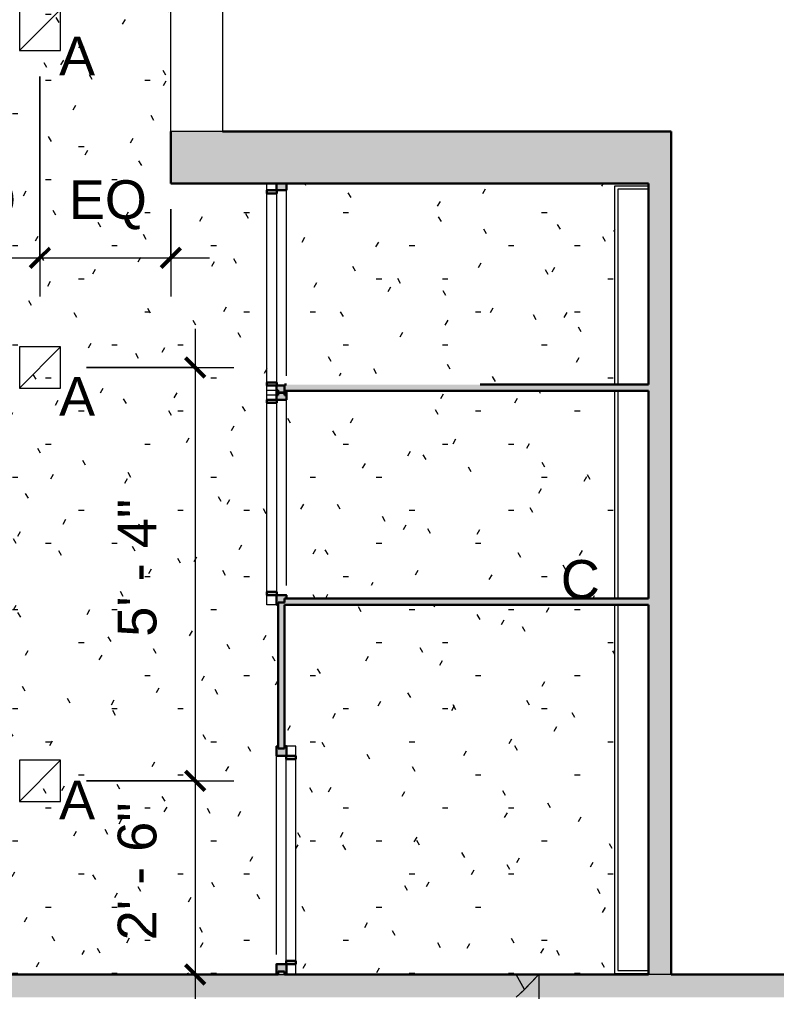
# Model space of a CAD drawing. Header units: inches. Extents: x -3744 to 107, y 238 to 2359.
# Drawn here: x -2825.2 to -2707.9, y 1430.8 to 1581.3 of the extents above; entities that cross this region are included whole.
import ezdxf

# ---------------------------------------------------------------- set-up
doc = ezdxf.new("R2010")
doc.units = ezdxf.units.IN
doc.header["$MEASUREMENT"] = 0
for name, color, linetype, lineweight in [('A-ANNO-DIMS', 211, 'Continuous', 9), ('A-ANNO-DIMS-64', 211, 'Continuous', 9), ('A-CLNG-PATT', 13, 'Continuous', 18), ('A-DOOR', 31, 'Continuous', 18), ('A-WALL', 113, 'Continuous', 18), ('A-Wall-Bldg', 7, 'Continuous', 9), ('A-WALL-PATT', 111, 'Continuous', 18), ('core model_dwg', 8, 'Continuous', 9), ('E-LITE-EQPM', 33, 'Continuous', 9), ('E-LITE-EQPM-IDEN', 33, 'Continuous', 9), ('I-WALL', 2, 'Continuous', 18)]:
    doc.layers.add(name, color=color, linetype=linetype, lineweight=lineweight)
doc.styles.add('Arial_1', font='arial.ttf', dxfattribs={"height": 6})
doc.styles.add('Swis721 Lt BT', font='swissl.ttf', dxfattribs={"height": 6})
doc.dimstyles.new('OTJ_-_3_32__Linear__1_2__Tolerance', dxfattribs={"dimscale": 12, "dimtxt": 6.33189, "dimasz": 0.25, "dimexe": 0.5, "dimexo": 0.333333, "dimgap": 0.333333, "dimtad": 1, "dimdec": 1, "dimrnd": 0.5, "dimzin": 3, "dimdsep": 46, "dimlunit": 4, "dimtxsty": 'Swis721 Lt BT', "dimblk1": 'OBLIQUE', "dimblk2": 'OBLIQUE', "dimsah": 1, "dimcen": 0.09, "dimdle": 0.5, "dimazin": 0, "dimtfac": 1, "dimtdec": 4, "dimtix": 1, "dimtmove": 0, "dimatfit": 3, "dimfxl": 1, "dimtvp": 1, "dimfrac": 2, "dimtolj": 1, "dimtzin": 0, "dimarcsym": 2})

# ---------------------------------------------------------------- blocks, each defined once
blk = doc.blocks.new('Door - Single - Solid Door 3-6994858-Level 05 RCP')
at = {"layer": 'A-DOOR'}
h = blk.add_hatch(color=250, dxfattribs=at)
h.paths.add_polyline_path([(-13.63, 0.86), (-13.63, 0.59), (-13.26, 0.59), (-13.26, -0.41), (-13.63, -0.41), (-13.63, -0.68), (-12.13, -0.68), (-12.13, -2.14), (-11.63, -2.14), (-11.63, -0.64), (-12.13, -0.64), (-12.13, 0.86), (-13.5, 0.86)], flags=0)
h.paths.add_polyline_path([(19.62, -2.14), (20.12, -2.14), (20.12, -0.68), (21.62, -0.68), (21.62, -0.41), (21.24, -0.41), (21.24, 0.59), (21.62, 0.59), (21.62, 0.86), (20.12, 0.86), (20.12, -0.64), (19.62, -0.64), (19.62, -0.68)], flags=0)
at = {"layer": 'A-DOOR', "color": 8, "lineweight": 30}
for p, q in [((-13.63, 0.59), (-13.63, 0.86)), ((-13.63, 0.86), (-12.13, 0.86)), ((-12.13, 0.86), (-12.13, -0.64)), ((20.12, -0.64), (20.12, 0.86)), ((20.12, 0.86), (21.62, 0.86)), ((21.62, 0.86), (21.62, 0.59)), ((-13.63, -0.68), (-13.63, -0.41)), ((-12.13, -0.68), (-13.63, -0.68)), ((-12.13, -0.64), (-11.63, -0.64)), ((-12.13, -2.14), (-12.13, -0.68)), ((-11.63, -0.64), (-11.63, -2.14)), ((19.62, -2.14), (19.62, -0.64)), ((19.62, -0.64), (20.12, -0.64)), ((21.62, -0.68), (20.12, -0.68)), ((20.12, -0.68), (20.12, -2.14)), ((21.62, -0.41), (21.62, -0.68)), ((-11.63, -2.14), (-12.13, -2.14)), ((20.12, -2.14), (19.62, -2.14))]:
    blk.add_line(p, q, dxfattribs=at)
at = {"layer": 'A-DOOR', "lineweight": 9}
for p, q in [((-12.13, 0.86), (-12.01, 0.86)), ((-10.63, 0.86), (20.12, 0.86)), ((-13.63, -0.68), (-13.63, -2.14)), ((-11.63, -0.64), (19.62, -0.64)), ((21.62, -2.14), (21.62, -0.68)), ((-13.63, -2.14), (-12.13, -2.14)), ((-11.63, -2.14), (19.62, -2.14)), ((20.12, -2.14), (21.62, -2.14))]:
    blk.add_line(p, q, dxfattribs=at)
blk = doc.blocks.new('Door - Single - Solid Door 4-6995120-Level 05 RCP')
at = {"layer": 'A-DOOR'}
h = blk.add_hatch(color=250, dxfattribs=at)
h.paths.add_polyline_path([(-12.63, 0.41), (-12.26, 0.41), (-12.26, -0.59), (-11.63, -0.59), (-11.63, -0.86), (-11.13, -0.86), (-11.13, 0.64), (-10.63, 0.64), (-10.63, 2.14), (-11.13, 2.14), (-11.13, 0.68), (-12.63, 0.68), (-12.63, 0.64)], flags=0)
h.paths.add_polyline_path([(18.62, 2.14), (18.62, 0.64), (19.12, 0.64), (19.12, -0.86), (19.81, -0.86), (20.15, -0.61), (20.24, -0.59), (20.21, -0.55), (20.24, -0.52), (20.24, 0.41), (20.15, 0.43), (19.81, 0.68), (19.12, 0.68), (19.12, 2.14)], flags=0)
at = {"layer": 'A-DOOR', "lineweight": 9}
for p, q in [((-12.63, 0.68), (-12.63, 2.14)), ((-12.63, 2.14), (-11.13, 2.14)), ((-10.63, 2.14), (18.62, 2.14)), ((19.12, 2.14), (20.62, 2.14)), ((20.62, 2.14), (20.62, 0.68)), ((-10.63, 0.64), (18.62, 0.64)), ((-11.13, -0.86), (-11.01, -0.86)), ((-9.63, -0.86), (19.12, -0.86))]:
    blk.add_line(p, q, dxfattribs=at)
at = {"layer": 'A-DOOR', "color": 8, "lineweight": 30}
for p, q in [((-11.13, 2.14), (-11.13, 0.68)), ((-10.63, 2.14), (-11.13, 2.14)), ((-10.63, 0.64), (-10.63, 2.14)), ((18.62, 2.14), (18.62, 0.64)), ((19.12, 2.14), (18.62, 2.14)), ((19.12, 0.68), (19.12, 2.14)), ((-11.13, 0.68), (-12.63, 0.68)), ((-12.63, 0.68), (-12.63, 0.41)), ((-11.13, 0.64), (-10.63, 0.64)), ((-11.13, -0.86), (-11.13, 0.64)), ((18.62, 0.64), (19.12, 0.64)), ((20.62, 0.68), (19.12, 0.68)), ((19.12, 0.64), (19.12, -0.86)), ((20.24, 0.41), (20.62, 0.41)), ((20.24, -0.59), (20.24, 0.41)), ((20.62, 0.41), (20.62, 0.68)), ((-11.63, -0.86), (-11.13, -0.86)), ((19.12, -0.86), (20.49, -0.86)), ((20.49, -0.59), (20.24, -0.59))]:
    blk.add_line(p, q, dxfattribs=at)
blk = doc.blocks.new('Door - Single - Solid Door 4-V3-Level 05 RCP')
at = {"layer": 'A-DOOR'}
h = blk.add_hatch(color=250, dxfattribs=at)
h.paths.add_polyline_path([(-12.63, -0.86), (-11.94, -0.86), (-11.94, -0.59), (-11.13, -0.59), (-11.13, 0.64), (-10.63, 0.64), (-10.63, 2.14), (-11.13, 2.14), (-11.13, 0.68), (-12.63, 0.68), (-12.23, 0.42), (-12.19, 0.41), (-12.19, -0.52), (-12.22, -0.55), (-12.22, -0.6), (-12.29, -0.61)], flags=0)
h.paths.add_polyline_path([(18.62, 0.74), (18.62, 0.64), (19.12, 0.64), (19.12, -0.86), (20.18, -0.86), (20.18, 0.68), (19.12, 0.68), (19.12, 2.14), (18.62, 2.14), (18.62, 1.19)], flags=0)
at = {"layer": 'A-DOOR', "lineweight": 9}
for p, q in [((-12.63, 0.68), (-12.63, 2.14)), ((-12.63, 2.14), (-11.13, 2.14)), ((-10.63, 2.14), (18.62, 2.14)), ((19.12, 2.14), (20.18, 2.14)), ((-10.63, 0.64), (18.62, 0.64)), ((-9.63, -0.86), (19.12, -0.86))]:
    blk.add_line(p, q, dxfattribs=at)
at = {"layer": 'A-DOOR', "color": 8, "lineweight": 30}
for p, q in [((-11.13, 2.14), (-11.13, 0.68)), ((-10.63, 2.14), (-11.13, 2.14)), ((-10.63, 0.64), (-10.63, 2.14)), ((18.62, 2.14), (18.62, 0.64)), ((19.12, 2.14), (18.62, 2.14)), ((19.12, 0.68), (19.12, 2.14)), ((-11.13, 0.68), (-12.63, 0.68)), ((-12.63, 0.68), (-12.63, 0.41)), ((-12.63, 0.41), (-12.26, 0.41)), ((-12.26, 0.41), (-12.26, -0.59)), ((-11.13, 0.64), (-10.63, 0.64)), ((-11.13, -0.59), (-11.13, 0.64)), ((18.62, 0.64), (19.12, 0.64)), ((20.18, 0.68), (19.12, 0.68)), ((19.12, 0.64), (19.12, -0.86)), ((-12.63, -0.59), (-12.63, -0.86)), ((-12.26, -0.59), (-12.63, -0.59)), ((-12.63, -0.86), (-11.94, -0.86)), ((19.12, -0.86), (20.18, -0.86))]:
    blk.add_line(p, q, dxfattribs=at)
blk = doc.blocks.new('L-Recessed Square Downlight - 6_-4552745-Level 05 RCP')
at = {"layer": 'E-LITE-EQPM'}
for p, q in [((-3.1875, -3.1875), (-3.1875, 3.1875)), ((-3.1875, 3.1875), (3.1875, 3.1875)), ((-3.1875, 3.1875), (3.1875, -3.1875)), ((3.1875, 3.1875), (3.1875, -3.1875)), ((3.1875, -3.1875), (-3.1875, -3.1875))]:
    blk.add_line(p, q, dxfattribs=at)
blk = doc.blocks.new('Ceiling Light - Linear Box - 1_x4__1 Lamp_ - 120V 3-7155914-Level 05 RCP')
at = {"layer": 'E-LITE-EQPM'}
for p, q in [((-61, -2.25), (-61, 3)), ((-61, 3), (-3.875, 3)), ((-61, -2.25), (-61, 3)), ((-61, 3), (-3.875, 3)), ((-3.875, 2.5), (-60.5, 2.5)), ((-60.5, 2.5), (-60.5, -2.25)), ((-2.875, 3), (29.25, 3)), ((-2.875, 3), (29.25, 3)), ((29.25, 2.5), (-2.875, 2.5)), ((30.25, 3), (61, 3)), ((30.25, 3), (61, 3)), ((60.5, 2.5), (30.25, 2.5)), ((60.5, -2.25), (60.5, 2.5)), ((61, 3), (61, -2.25)), ((61, 3), (61, -2.25))]:
    blk.add_line(p, q, dxfattribs=at)
blk = doc.blocks.new('core model_dwg_1300 Eye - 5th Floor-6996771-Level 05 RCP')
at = {"layer": 'A-Wall-Bldg', "flags": 128}
for points in [[(-2537.85, 1473.9), (-2537.85, 1433.4), (-2607.72, 1433.4), (-2748.22, 1433.4)], [(-2846.22, 1433.4), (-2846.22, 1443.4), (-2861.72, 1443.4), (-2861.72, 1438.9), (-2877.72, 1438.9), (-2877.72, 1446.9), (-2861.72, 1446.9), (-2842.72, 1446.9), (-2842.72, 1433.4), (-2744.72, 1433.4), (-2744.72, 1419.9), (-2744.72, 1317.9), (-2607.72, 1317.9), (-2525.72, 1317.9), (-2525.72, 1228.9), (-2558.72, 1228.9), (-2558.72, 1220.9), (-2517.72, 1220.9), (-2517.72, 1317.9), (-2517.72, 1403.82), (-2517.72, 1433.4)]]:
    blk.add_lwpolyline(points, dxfattribs=at)
at = {"layer": 'A-WALL-PATT', "color": 7, "lineweight": 9, "flags": 128}
blk.add_lwpolyline([(-2748.22, 1429.9), (-2747.11, 1430.94), (-2746.94, 1431.09), (-2744.72, 1433.4), (-2746.41, 1431.65), (-2746.94, 1431.09), (-2748.22, 1429.9), (-2747.28, 1430.77), (-2746.94, 1431.09), (-2748.22, 1433.4)], dxfattribs=at)
blk = doc.blocks.new('core model_dwg-6996768-Level 05 RCP')
blk.add_blockref('core model_dwg_1300 Eye - 5th Floor-6996771-Level 05 RCP', (0, 0))
blk = doc.blocks.new('DIMBLOCK12-Level 05 RCP')
at = {"layer": 'A-ANNO-DIMS-64'}
for p, q in [((-2821.97, 1572.46), (-2821.97, 1538.37)), ((-2821.97, 1544.37), (-2821.97, 1572.46)), ((-2842.22, 1542.49), (-2842.22, 1550.37)), ((-2848.22, 1544.37), (-2821.97, 1544.37)), ((-2842.22, 1544.37), (-2842.22, 1542.49))]:
    blk.add_line(p, q, dxfattribs=at)
at = {"layer": 'A-ANNO-DIMS-64', "lineweight": 50}
for p, q in [((-2842.22, 1544.37), (-2840.72, 1545.87)), ((-2821.97, 1544.37), (-2820.47, 1545.87)), ((-2842.22, 1544.37), (-2843.72, 1542.87)), ((-2821.97, 1544.37), (-2823.47, 1542.87))]:
    blk.add_line(p, q, dxfattribs=at)
at = {"layer": 'A-ANNO-DIMS-64', "color": 0, "insert": (-2837.77, 1556.38), "char_height": 6, "width": 13.6286, "attachment_point": 1, "line_spacing_factor": 1.005062, "style": 'Swis721 Lt BT'}
blk.add_mtext('EQ', dxfattribs=at)
blk = doc.blocks.new('_Oblique')
at = {"color": 0, "linetype": 'ByBlock', "lineweight": -2}
blk.add_line((-0.5, -0.5), (0.5, 0.5), dxfattribs=at)
blk = doc.blocks.new('DIMBLOCK13-Level 05 RCP')
at = {"layer": 'A-ANNO-DIMS-64'}
for p, q in [((-2821.97, 1572.46), (-2821.97, 1538.37)), ((-2821.97, 1544.37), (-2821.97, 1572.46)), ((-2801.72, 1551.9), (-2801.72, 1538.37)), ((-2801.72, 1544.37), (-2801.72, 1551.9)), ((-2821.97, 1544.37), (-2795.72, 1544.37))]:
    blk.add_line(p, q, dxfattribs=at)
at = {"layer": 'A-ANNO-DIMS-64', "lineweight": 50}
for p, q in [((-2821.97, 1544.37), (-2820.47, 1545.87)), ((-2801.72, 1544.37), (-2800.22, 1545.87)), ((-2821.97, 1544.37), (-2823.47, 1542.87)), ((-2801.72, 1544.37), (-2803.22, 1542.87))]:
    blk.add_line(p, q, dxfattribs=at)
at = {"layer": 'A-ANNO-DIMS-64', "color": 0, "insert": (-2817.52, 1556.38), "char_height": 6, "width": 13.6286, "attachment_point": 1, "line_spacing_factor": 1.005062, "style": 'Swis721 Lt BT'}
blk.add_mtext('EQ', dxfattribs=at)
blk = doc.blocks.new('DIMBLOCK14-Level 05 RCP')
at = {"layer": 'A-ANNO-DIMS-64', "lineweight": 50}
for p, q in [((-2844.19, 1579.65), (-2845.69, 1581.15)), ((-2844.19, 1579.65), (-2842.69, 1578.15)), ((-2844.19, 1563.9), (-2845.69, 1565.4)), ((-2844.19, 1563.9), (-2842.69, 1562.4))]:
    blk.add_line(p, q, dxfattribs=at)
at = {"layer": 'A-ANNO-DIMS-64'}
for p, q in [((-2829.15, 1579.65), (-2850.19, 1579.65)), ((-2844.19, 1557.9), (-2844.19, 1579.65)), ((-2844.19, 1579.65), (-2829.15, 1579.65)), ((-2842.31, 1563.9), (-2850.19, 1563.9)), ((-2844.19, 1563.9), (-2842.31, 1563.9))]:
    blk.add_line(p, q, dxfattribs=at)
at = {"layer": 'A-ANNO-DIMS-64', "color": 0, "insert": (-2856.2, 1566.1), "char_height": 6, "width": 13.6286, "attachment_point": 1, "rotation": 90, "line_spacing_factor": 1.005062, "style": 'Swis721 Lt BT'}
blk.add_mtext('EQ', dxfattribs=at)
blk = doc.blocks.new('DIMBLOCK15-Level 05 RCP')
at = {"layer": 'A-ANNO-DIMS-64', "lineweight": 50}
for p, q in [((-2844.19, 1615.65), (-2845.69, 1617.15)), ((-2844.19, 1615.65), (-2842.69, 1614.15)), ((-2844.19, 1579.65), (-2845.69, 1581.15)), ((-2844.19, 1579.65), (-2842.69, 1578.15))]:
    blk.add_line(p, q, dxfattribs=at)
at = {"layer": 'A-ANNO-DIMS-64'}
for p, q in [((-2829.15, 1615.65), (-2850.19, 1615.65)), ((-2844.19, 1579.65), (-2844.19, 1615.65)), ((-2844.19, 1615.65), (-2829.15, 1615.65)), ((-2829.15, 1579.65), (-2850.19, 1579.65)), ((-2844.19, 1579.65), (-2829.15, 1579.65))]:
    blk.add_line(p, q, dxfattribs=at)
at = {"layer": 'A-ANNO-DIMS-64', "color": 0, "insert": (-2856.2, 1587.95), "char_height": 6, "width": 23.2772, "attachment_point": 1, "rotation": 90, "line_spacing_factor": 1.005062, "style": 'Swis721 Lt BT'}
blk.add_mtext('3\' - 0"', dxfattribs=at)
blk = doc.blocks.new('DIMBLOCK17-Level 05 RCP')
at = {"layer": 'A-ANNO-DIMS-64'}
for p, q in [((-2797.93, 1533.4), (-2797.93, 1463.4)), ((-2814.78, 1527.4), (-2791.93, 1527.4)), ((-2797.93, 1527.4), (-2814.78, 1527.4)), ((-2814.78, 1463.4), (-2791.93, 1463.4)), ((-2797.93, 1463.4), (-2814.78, 1463.4))]:
    blk.add_line(p, q, dxfattribs=at)
at = {"layer": 'A-ANNO-DIMS-64', "lineweight": 50}
for p, q in [((-2797.93, 1527.4), (-2799.43, 1528.9)), ((-2797.93, 1527.4), (-2796.43, 1525.9)), ((-2797.93, 1463.4), (-2799.43, 1464.9)), ((-2797.93, 1463.4), (-2796.43, 1461.9))]:
    blk.add_line(p, q, dxfattribs=at)
at = {"layer": 'A-ANNO-DIMS-64', "color": 0, "insert": (-2809.94, 1485.7), "char_height": 6, "width": 23.2772, "attachment_point": 1, "rotation": 90, "line_spacing_factor": 1.005062, "style": 'Swis721 Lt BT'}
blk.add_mtext('5\' - 4"', dxfattribs=at)
blk = doc.blocks.new('DIMBLOCK18-Level 05 RCP')
at = {"layer": 'A-ANNO-DIMS-64', "lineweight": 50}
for p, q in [((-2797.93, 1463.4), (-2799.43, 1464.9)), ((-2797.93, 1463.4), (-2796.43, 1461.9)), ((-2797.93, 1433.4), (-2799.43, 1434.9)), ((-2797.93, 1433.4), (-2796.43, 1431.9))]:
    blk.add_line(p, q, dxfattribs=at)
at = {"layer": 'A-ANNO-DIMS-64'}
for p, q in [((-2814.78, 1463.4), (-2791.93, 1463.4)), ((-2797.93, 1463.4), (-2814.78, 1463.4)), ((-2797.93, 1463.4), (-2797.93, 1427.4)), ((-2799.81, 1433.4), (-2791.93, 1433.4)), ((-2797.93, 1433.4), (-2799.81, 1433.4))]:
    blk.add_line(p, q, dxfattribs=at)
at = {"layer": 'A-ANNO-DIMS-64', "color": 0, "insert": (-2809.94, 1438.7), "char_height": 6, "width": 23.2772, "attachment_point": 1, "rotation": 90, "line_spacing_factor": 1.005062, "style": 'Swis721 Lt BT'}
blk.add_mtext('2\' - 6"', dxfattribs=at)

msp = doc.modelspace()

# ---------------------------------------------------------------- hatches: boundary and pattern name
at = {"layer": 'A-CLNG-PATT'}
h = msp.add_hatch(dxfattribs=at)
h.set_pattern_fill('FP_1', color=256, style=0, pattern_type=2)
h.set_pattern_definition([(0, (0, 0), (20.48, 5.12), [0.845, -14.515, 0.845, -14.515, -81.92]), (0, (0, 0), (20.48, 5.12), [-30.72, 0.845, -29.875, 0.845, -14.515, -35.84]), (0, (0, 0), (20.48, 5.12), [-76.8, 0.845, -9.395, 0.845, -24.755]), (120, (7.68, 2.56), (-14.67405, 15.1762), [0.845, -14.515, 0.845, -14.515, -81.92]), (120, (7.68, 2.56), (-14.67405, 15.1762), [-30.72, 0.845, -29.875, 0.845, -14.515, -35.84]), (120, (7.68, 2.56), (-14.67405, 15.1762), [-76.8, 0.845, -9.395, 0.845, -24.755]), (240, (10.24, 12.8), (-5.80595, -20.2962), [0.845, -14.515, 0.845, -14.515, -81.92]), (240, (10.24, 12.8), (-5.80595, -20.2962), [-30.72, 0.845, -29.875, 0.845, -14.515, -35.84]), (240, (10.24, 12.8), (-5.80595, -20.2962), [-76.8, 0.845, -9.395, 0.845, -24.755])])
h.paths.add_polyline_path([(-2732.47, 1433.4), (-2727.72, 1433.4), (-2727.72, 1433.52), (-2732.97, 1433.52), (-2732.97, 1490.65), (-2784.09, 1490.65), (-2784.09, 1468.77), (-2782.36, 1468.77), (-2782.36, 1433.52), (-2784.09, 1433.52), (-2784.09, 1433.4), (-2732.97, 1433.4)], flags=0)
h.paths.add_polyline_path([(-2839.22, 1433.4), (-2785.09, 1433.4), (-2785.09, 1433.52), (-2785.36, 1433.52), (-2785.36, 1435.15), (-2817.36, 1435.15), (-2817.36, 1436.52), (-2785.36, 1436.52), (-2785.36, 1468.77), (-2785.09, 1468.77), (-2785.09, 1490.65), (-2786.82, 1490.65), (-2786.82, 1555.9), (-2801.72, 1555.9), (-2801.72, 1631.65), (-2873.47, 1631.65), (-2873.47, 1569.27), (-2837.47, 1569.27), (-2837.47, 1567.9), (-2873.47, 1567.9), (-2873.47, 1563.9), (-2841.97, 1563.9), (-2841.97, 1555.9), (-2842.22, 1555.9), (-2842.22, 1533.9), (-2870.22, 1533.9), (-2870.22, 1525.4), (-2867.84, 1525.4), (-2867.84, 1501.4), (-2870.22, 1501.4), (-2870.22, 1494.4), (-2867.84, 1494.4), (-2867.84, 1470.4), (-2870.22, 1470.4), (-2870.22, 1461.65), (-2842.22, 1461.65), (-2842.22, 1433.4), (-2841.04, 1433.4)], flags=0)
h.paths.add_polyline_path([(-2762.58, 1491.65), (-2732.97, 1491.65), (-2732.97, 1523.77), (-2783.82, 1523.77), (-2783.82, 1493.65), (-2753.82, 1493.65), (-2753.82, 1492.27), (-2783.82, 1492.27), (-2783.82, 1491.65)], flags=0)
h.paths.add_polyline_path([(-2732.97, 1524.77), (-2732.97, 1555.52), (-2727.72, 1555.52), (-2727.72, 1555.9), (-2783.82, 1555.9), (-2783.82, 1526.08), (-2753.82, 1526.08), (-2753.82, 1524.77), (-2744.73, 1524.77)], flags=0)
at = {"layer": 'A-WALL-PATT', "lineweight": 9}
for points in [[(-2724.22, 1555.9), (-2724.22, 1563.9), (-2801.72, 1563.9), (-2801.72, 1555.9), (-2727.37, 1555.9)], [(-2727.72, 1433.4), (-2724.22, 1433.4), (-2724.22, 1555.9), (-2727.72, 1555.9), (-2727.72, 1433.48)], [(-2783.82, 1523.77), (-2727.72, 1523.77), (-2727.72, 1524.77), (-2753.82, 1524.77), (-2753.82, 1524.71), (-2783.82, 1524.71), (-2783.82, 1524.77), (-2784.09, 1524.77), (-2784.09, 1523.77)], [(-2783.82, 1490.65), (-2727.72, 1490.65), (-2727.72, 1491.65), (-2784.09, 1491.65), (-2784.09, 1490.65)], [(-2839.22, 1429.9), (-2695.35, 1429.9), (-2695.35, 1433.4), (-2858.22, 1433.4), (-2858.22, 1429.9), (-2841.04, 1429.9)]]:
    msp.add_hatch(color=7, dxfattribs=at).paths.add_polyline_path(points, flags=0)
h = msp.add_hatch(color=7, dxfattribs=at)
h.paths.add_polyline_path([(-2784.09, 1433.4), (-2784.09, 1433.9), (-2785.09, 1433.9), (-2785.09, 1433.4)], flags=0)
h.paths.add_polyline_path([(-2784.09, 1468.4), (-2784.09, 1491.02), (-2785.09, 1491.02), (-2785.09, 1468.4)], flags=0)

# ---------------------------------------------------------------- linework, layer by layer
at = {"layer": 'A-WALL'}
for p, q in [((-2801.72, 1563.9), (-2801.72, 1631.65)), ((-2793.72, 1594.15), (-2793.72, 1563.9)), ((-2793.72, 1563.9), (-2801.72, 1563.9))]:
    msp.add_line(p, q, dxfattribs=at)
at = {"layer": 'A-WALL', "color": 8, "lineweight": 30}
for p, q in [((-2801.72, 1555.9), (-2801.72, 1563.9)), ((-2793.72, 1563.9), (-2724.22, 1563.9)), ((-2724.22, 1563.9), (-2724.22, 1555.9)), ((-2727.72, 1555.9), (-2801.72, 1555.9))]:
    msp.add_line(p, q, dxfattribs=at)
at = {"layer": 'I-WALL', "color": 8, "lineweight": 30}
for p, q in [((-2727.72, 1524.77), (-2727.72, 1555.9)), ((-2724.22, 1555.9), (-2724.22, 1433.4)), ((-2784.09, 1523.77), (-2784.09, 1524.77)), ((-2784.09, 1524.77), (-2783.82, 1524.77)), ((-2753.82, 1524.77), (-2727.72, 1524.77)), ((-2727.72, 1523.77), (-2784.09, 1523.77)), ((-2727.72, 1491.65), (-2727.72, 1523.77)), ((-2784.09, 1491.02), (-2784.09, 1491.65)), ((-2784.09, 1491.65), (-2727.72, 1491.65)), ((-2785.09, 1468.4), (-2785.09, 1491.02)), ((-2785.09, 1491.02), (-2784.09, 1491.02)), ((-2784.09, 1490.65), (-2784.09, 1468.4)), ((-2727.72, 1490.65), (-2784.09, 1490.65)), ((-2727.72, 1433.4), (-2727.72, 1490.65)), ((-2784.09, 1468.4), (-2785.09, 1468.4)), ((-2842.22, 1433.4), (-2785.09, 1433.4)), ((-2785.09, 1433.4), (-2785.09, 1433.9)), ((-2785.09, 1433.9), (-2784.09, 1433.9)), ((-2784.09, 1433.9), (-2784.09, 1433.4)), ((-2784.09, 1433.4), (-2727.72, 1433.4)), ((-2724.22, 1433.4), (-2697.1, 1433.4))]:
    msp.add_line(p, q, dxfattribs=at)

# ---------------------------------------------------------------- block references
at = {"layer": 'A-DOOR', "rotation": 89.99999999999984}
for name, p in [('Door - Single - Solid Door 4-V3-Level 05 RCP', (-2784.68, 1535.72)), ('Door - Single - Solid Door 4-6995120-Level 05 RCP', (-2784.68, 1503.28)), ('Door - Single - Solid Door 3-6994858-Level 05 RCP', (-2784.5, 1447.15))]:
    msp.add_blockref(name, p, dxfattribs=at)
at = {"layer": 'core model_dwg', "color": 7}
msp.add_blockref('core model_dwg-6996768-Level 05 RCP', (0, 0), dxfattribs=at)
msp.add_blockref('core model_dwg-6996768-Level 05 RCP', (0, 0), dxfattribs=at)
at = {"layer": 'E-LITE-EQPM', "extrusion": (0, 0, -1), "rotation": 180}
for p in [(2821.97, 1579.65), (2821.97, 1527.4), (2821.97, 1463.4)]:
    msp.add_blockref('L-Recessed Square Downlight - 6_-4552745-Level 05 RCP', p, dxfattribs=at)
at = {"layer": 'E-LITE-EQPM', "rotation": 90.00000000000017}
msp.add_blockref('Ceiling Light - Linear Box - 1_x4__1 Lamp_ - 120V 3-7155914-Level 05 RCP', (-2729.97, 1494.52), dxfattribs=at)

# ---------------------------------------------------------------- texts
at = {"layer": 'E-LITE-EQPM-IDEN', "char_height": 6, "attachment_point": 1, "style": 'Arial_1'}
for s, insert, width in [('A', (-2819.02, 1578.6), 6.868), ('A', (-2819.02, 1525.91), 6.868), ('C', (-2741.33, 1497.58), 7.474), ('A', (-2819.02, 1463.43), 6.868)]:
    msp.add_mtext(s, dxfattribs=dict(at, insert=insert, width=width))

# ---------------------------------------------------------------- dimensions: what is measured, and where the dimension line sits
at = {"layer": 'A-ANNO-DIMS'}
for base, p1, p2, override, picture, middle in [((-2844.19, 1615.65), (-2825.15, 1579.65), (-2825.15, 1615.65), {"dimpost": '<>', "dimfxl": 36}, 'DIMBLOCK15-Level 05 RCP', (-2851.27, 1597.65)), ((-2797.93, 1463.4), (-2818.78, 1527.4), (-2818.78, 1463.4), {"dimpost": '<>', "dimfxl": 64}, 'DIMBLOCK17-Level 05 RCP', (-2805.01, 1495.4)), ((-2797.93, 1433.4), (-2818.78, 1463.4), (-2795.81, 1433.4), {"dimpost": '<>', "dimfxl": 37.784454}, 'DIMBLOCK18-Level 05 RCP', (-2805.01, 1448.4))]:
    dim = msp.add_linear_dim(base=base, p1=p1, p2=p2, angle=90, dimstyle='OTJ_-_3_32__Linear__1_2__Tolerance', override=override, dxfattribs=at)
    dim.commit()
    dim.dimension.update_dxf_attribs({"geometry": picture, "text_midpoint": middle})
dim = msp.add_linear_dim(base=(-2844.19, 1579.65), p1=(-2846.31, 1563.9), p2=(-2825.15, 1579.65), angle=90, text='EQ', dimstyle='OTJ_-_3_32__Linear__1_2__Tolerance', override={"dimpost": '<>', "dimfxl": 26.377384}, dxfattribs=at)
dim.commit()
dim.dimension.update_dxf_attribs({"geometry": 'DIMBLOCK14-Level 05 RCP', "text_midpoint": (-2851.49, 1571.77)})
for base, p1, p2, override, picture, middle in [((-2821.97, 1544.37), (-2842.22, 1546.49), (-2821.97, 1576.46), {"dimpost": '<>', "dimfxl": 36.172364}, 'DIMBLOCK12-Level 05 RCP', (-2832.09, 1551.67)), ((-2801.72, 1544.37), (-2821.97, 1576.46), (-2801.72, 1555.9), {"dimpost": '<>', "dimfxl": 28.862045}, 'DIMBLOCK13-Level 05 RCP', (-2811.84, 1551.67))]:
    dim = msp.add_linear_dim(base=base, p1=p1, p2=p2, text='EQ', dimstyle='OTJ_-_3_32__Linear__1_2__Tolerance', override=override, dxfattribs=at)
    dim.commit()
    dim.dimension.update_dxf_attribs({"geometry": picture, "text_midpoint": middle})

doc.saveas('drawing.dxf')
